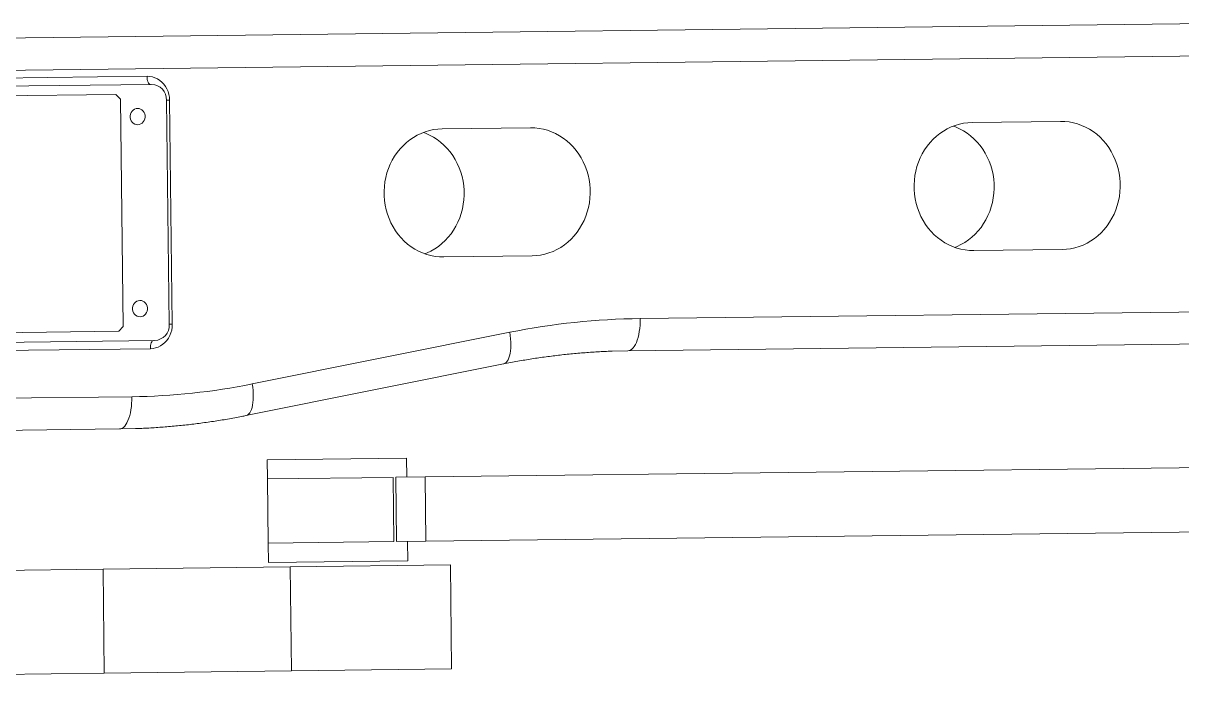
# Model space of a CAD drawing. Header units: millimetres. Extents: x 419 to 13500, y 498 to 10404.
# Drawn here: x 5860 to 6583, y 8888 to 9298 of the extents above; entities that cross this region are included whole.
import ezdxf

# ---------------------------------------------------------------- set-up
doc = ezdxf.new("R2010")
doc.units = ezdxf.units.MM
doc.header["$LTSCALE"] = 50

msp = doc.modelspace()

# ---------------------------------------------------------------- linework, layer by layer
at = {"color": 7, "linetype": 'Continuous', "lineweight": 15}
for p, q in [((5758.26, 9287.54), (6621.58, 9297.97)), ((6629.72, 9278), (5766.4, 9267.57)), ((5778.86, 9262.88), (5936.98, 9264.79)), ((5917.53, 9253.48), (5779.64, 9251.81)), ((5939.84, 9259.75), (5781.72, 9257.83)), ((5920.32, 9250.51), (5917.53, 9253.48)), ((5922.04, 9108.52), (5920.32, 9250.51)), ((5950.84, 9109.87), (5949.15, 9249.86)), ((5951.02, 9249.88), (5952.72, 9109.89)), ((6176.41, 9232.6), (6121.26, 9231.94)), ((6121.26, 9231.94), (6176.41, 9232.6)), ((6507.35, 9236.6), (6452.19, 9235.94)), ((6452.19, 9235.94), (6507.35, 9236.6)), ((6122.22, 9151.94), (6177.38, 9152.61)), ((6453.16, 9155.94), (6508.31, 9156.61)), ((6244.92, 9113.49), (6631.66, 9118.16)), ((5919.32, 9105.49), (5922.04, 9108.52)), ((5781.43, 9103.82), (5919.32, 9105.49)), ((6002.65, 9072.59), (6163.48, 9104.88)), ((5939.04, 9094.64), (5780.92, 9092.73)), ((5783.66, 9097.85), (5941.77, 9099.76)), ((6624.01, 9098), (6237.27, 9093.33)), ((5998.7, 9052.82), (6159.54, 9085.12)), ((5768.88, 9062.73), (5927.49, 9064.65)), ((5919.84, 9044.49), (5761.22, 9042.57)), ((6099.06, 9026.33), (6012.07, 9025.28)), ((6012.07, 9025.28), (6012.21, 9013.34)), ((6099.2, 9014.4), (6099.06, 9026.33)), ((7282.39, 9028.7), (6110.53, 9014.53)), ((6090.67, 9014.29), (6012.21, 9013.34)), ((6090.67, 9014.29), (6091.15, 8974.16)), ((6110.53, 9014.53), (6092.22, 9014.31)), ((6092.71, 8974.18), (6092.22, 9014.31)), ((6111.01, 8974.4), (6110.53, 9014.53)), ((6012.21, 9013.34), (6012.69, 8973.22)), ((7282.88, 8988.57), (6111.01, 8974.4)), ((6091.15, 8974.16), (6012.69, 8973.22)), ((6012.7, 8973.22), (6012.84, 8961.02)), ((6111.01, 8974.4), (6092.71, 8974.18)), ((6099.84, 8962.08), (6099.69, 8974.27)), ((5909.51, 8956.98), (5565.66, 8952.82)), ((6026.4, 8958.39), (5909.51, 8956.98)), ((5909.51, 8956.98), (5910.3, 8891.96)), ((6099.84, 8962.08), (6012.84, 8961.02)), ((6126.37, 8959.6), (6026.4, 8958.39)), ((6026.4, 8958.39), (6027.18, 8893.37)), ((6127.15, 8894.58), (6126.37, 8959.6)), ((5910.3, 8891.96), (5566.44, 8887.8)), ((6027.18, 8893.37), (5910.3, 8891.96)), ((6127.15, 8894.58), (6027.18, 8893.37))]:
    msp.add_line(p, q, dxfattribs=at)
at = {"color": 8, "linetype": 'Continuous', "lineweight": 15}
msp.add_line((5952.72, 9109.89), (5950.84, 9109.87), dxfattribs=at)
at = {"color": 7, "linetype": 'Continuous', "lineweight": 15, "flags": 128}
for points in [[(5936.98, 9264.79), (5938.65, 9264.7), (5940.3, 9264.39), (5941.91, 9263.87), (5943.44, 9263.14), (5944.89, 9262.22), (5946.22, 9261.11), (5947.42, 9259.84), (5948.47, 9258.42), (5949.35, 9256.87), (5950.06, 9255.22), (5950.58, 9253.48), (5950.9, 9251.7), (5951.02, 9249.88)], [(5936.98, 9264.79), (5937.03, 9263.8), (5937.15, 9262.85), (5937.35, 9261.97), (5937.61, 9261.21), (5937.92, 9260.58), (5938.27, 9260.11), (5938.65, 9259.83), (5939.04, 9259.74)], [(5931.18, 9234.54), (5932.15, 9234.66), (5933.08, 9235), (5933.92, 9235.55), (5934.64, 9236.27), (5935.21, 9237.14), (5935.6, 9238.12), (5935.79, 9239.16), (5935.77, 9240.23), (5935.56, 9241.27), (5935.15, 9242.24), (5934.56, 9243.09), (5933.82, 9243.8), (5932.97, 9244.32), (5932.03, 9244.64), (5931.06, 9244.74), (5930.08, 9244.61), (5929.15, 9244.27), (5928.31, 9243.73), (5927.59, 9243.01), (5927.03, 9242.14), (5926.64, 9241.16), (5926.45, 9240.12), (5926.46, 9239.05), (5926.68, 9238.01), (5927.09, 9237.04), (5927.67, 9236.18), (5928.41, 9235.48), (5929.27, 9234.96), (5930.2, 9234.64), (5931.18, 9234.54)], [(6121.26, 9231.94), (6118.57, 9231.8), (6115.91, 9231.45), (6113.27, 9230.88), (6110.68, 9230.11), (6108.15, 9229.14), (6105.69, 9227.97), (6103.32, 9226.6), (6101.05, 9225.05), (6098.88, 9223.33), (6096.84, 9221.43), (6094.93, 9219.38), (6093.17, 9217.18), (6091.55, 9214.85), (6090.1, 9212.4), (6088.82, 9209.83), (6087.71, 9207.17), (6086.78, 9204.43), (6086.04, 9201.63), (6085.49, 9198.77), (6085.14, 9195.87), (6084.98, 9192.96), (6085.01, 9190.03), (6085.24, 9187.12), (6085.67, 9184.24), (6086.29, 9181.39), (6087.09, 9178.6), (6088.09, 9175.89), (6089.26, 9173.26), (6090.6, 9170.72), (6092.12, 9168.31), (6093.79, 9166.01), (6095.6, 9163.86), (6097.56, 9161.85), (6099.65, 9160.01), (6101.85, 9158.34), (6104.17, 9156.84), (6106.57, 9155.54), (6109.06, 9154.42), (6111.61, 9153.51), (6114.22, 9152.8), (6116.86, 9152.3), (6119.54, 9152.02), (6122.22, 9151.94)], [(6177.38, 9152.61), (6180.06, 9152.75), (6182.73, 9153.1), (6185.36, 9153.66), (6187.95, 9154.43), (6190.48, 9155.41), (6192.94, 9156.58), (6195.31, 9157.94), (6197.59, 9159.49), (6199.75, 9161.22), (6201.79, 9163.11), (6203.7, 9165.17), (6205.47, 9167.36), (6207.08, 9169.69), (6208.53, 9172.15), (6209.82, 9174.71), (6210.93, 9177.37), (6211.85, 9180.11), (6212.59, 9182.92), (6213.14, 9185.78), (6213.5, 9188.67), (6213.66, 9191.59), (6213.62, 9194.51), (6213.39, 9197.42), (6212.97, 9200.31), (6212.35, 9203.15), (6211.54, 9205.94), (6210.55, 9208.66), (6209.38, 9211.29), (6208.03, 9213.82), (6206.52, 9216.24), (6204.85, 9218.53), (6203.03, 9220.69), (6201.07, 9222.69), (6198.99, 9224.54), (6196.78, 9226.21), (6194.47, 9227.7), (6192.07, 9229.01), (6189.58, 9230.12), (6187.03, 9231.04), (6184.42, 9231.74), (6181.77, 9232.24), (6179.1, 9232.53), (6176.41, 9232.6)], [(6452.19, 9235.94), (6449.51, 9235.8), (6446.84, 9235.45), (6444.21, 9234.88), (6441.62, 9234.11), (6439.09, 9233.14), (6436.63, 9231.97), (6434.26, 9230.6), (6431.98, 9229.05), (6429.82, 9227.33), (6427.78, 9225.43), (6425.87, 9223.38), (6424.1, 9221.18), (6422.49, 9218.85), (6421.04, 9216.4), (6419.75, 9213.83), (6418.64, 9211.17), (6417.72, 9208.43), (6416.98, 9205.63), (6416.43, 9202.77), (6416.07, 9199.87), (6415.91, 9196.96), (6415.95, 9194.03), (6416.18, 9191.12), (6416.6, 9188.24), (6417.22, 9185.39), (6418.03, 9182.61), (6419.02, 9179.89), (6420.19, 9177.26), (6421.54, 9174.72), (6423.05, 9172.31), (6424.72, 9170.01), (6426.54, 9167.86), (6428.5, 9165.85), (6430.58, 9164.01), (6432.79, 9162.34), (6435.1, 9160.84), (6437.51, 9159.54), (6439.99, 9158.42), (6442.54, 9157.51), (6445.15, 9156.8), (6447.8, 9156.3), (6450.47, 9156.02), (6453.16, 9155.94)], [(6440.45, 9233.69), (6441.83, 9233.17), (6444.31, 9232.06), (6446.72, 9230.75), (6449.03, 9229.26), (6451.23, 9227.58), (6453.32, 9225.74), (6455.28, 9223.74), (6457.1, 9221.58), (6458.77, 9219.29), (6460.28, 9216.87), (6461.62, 9214.34), (6462.79, 9211.71), (6463.79, 9208.99), (6464.59, 9206.2), (6465.21, 9203.36), (6465.64, 9200.47), (6465.87, 9197.56), (6465.91, 9194.64), (6465.74, 9191.72), (6465.39, 9188.83), (6464.84, 9185.97), (6464.1, 9183.16), (6463.17, 9180.42), (6462.06, 9177.76), (6460.78, 9175.2), (6459.33, 9172.74), (6457.71, 9170.41), (6455.95, 9168.21), (6454.04, 9166.16), (6452, 9164.27), (6449.83, 9162.54), (6447.56, 9160.99), (6445.19, 9159.63), (6442.73, 9158.46), (6441.37, 9157.9)], [(6508.31, 9156.61), (6511, 9156.75), (6513.66, 9157.1), (6516.3, 9157.66), (6518.89, 9158.43), (6521.42, 9159.41), (6523.88, 9160.58), (6526.25, 9161.94), (6528.52, 9163.49), (6530.69, 9165.22), (6532.73, 9167.11), (6534.64, 9169.17), (6536.4, 9171.36), (6538.02, 9173.7), (6539.47, 9176.15), (6540.75, 9178.71), (6541.86, 9181.37), (6542.79, 9184.11), (6543.53, 9186.92), (6544.08, 9189.78), (6544.43, 9192.67), (6544.6, 9195.59), (6544.56, 9198.51), (6544.33, 9201.42), (6543.9, 9204.31), (6543.28, 9207.15), (6542.48, 9209.94), (6541.48, 9212.66), (6540.31, 9215.29), (6538.97, 9217.82), (6537.46, 9220.24), (6535.79, 9222.53), (6533.97, 9224.69), (6532.01, 9226.69), (6529.92, 9228.54), (6527.72, 9230.21), (6525.41, 9231.7), (6523, 9233.01), (6520.52, 9234.12), (6517.96, 9235.04), (6515.35, 9235.74), (6512.71, 9236.24), (6510.03, 9236.53), (6507.35, 9236.6)], [(6109.51, 9229.69), (6110.89, 9229.17), (6113.38, 9228.06), (6115.78, 9226.75), (6118.09, 9225.26), (6120.3, 9223.58), (6122.38, 9221.74), (6124.34, 9219.74), (6126.16, 9217.58), (6127.83, 9215.29), (6129.34, 9212.87), (6130.69, 9210.34), (6131.86, 9207.71), (6132.85, 9204.99), (6133.66, 9202.2), (6134.28, 9199.36), (6134.7, 9196.47), (6134.93, 9193.56), (6134.97, 9190.64), (6134.81, 9187.72), (6134.45, 9184.83), (6133.9, 9181.97), (6133.16, 9179.16), (6132.24, 9176.42), (6131.13, 9173.76), (6129.84, 9171.2), (6128.39, 9168.74), (6126.78, 9166.41), (6125.01, 9164.21), (6123.1, 9162.16), (6121.06, 9160.27), (6118.9, 9158.54), (6116.62, 9156.99), (6114.25, 9155.63), (6111.79, 9154.46), (6110.43, 9153.9)], [(5932.63, 9114.55), (5933.6, 9114.67), (5934.53, 9115.01), (5935.37, 9115.55), (5936.09, 9116.28), (5936.66, 9117.15), (5937.05, 9118.13), (5937.24, 9119.17), (5937.22, 9120.24), (5937.01, 9121.28), (5936.6, 9122.25), (5936.01, 9123.1), (5935.27, 9123.81), (5934.42, 9124.33), (5933.48, 9124.65), (5932.51, 9124.75), (5931.53, 9124.62), (5930.6, 9124.28), (5929.76, 9123.74), (5929.04, 9123.02), (5928.48, 9122.15), (5928.09, 9121.17), (5927.9, 9120.12), (5927.91, 9119.06), (5928.13, 9118.02), (5928.54, 9117.05), (5929.13, 9116.19), (5929.86, 9115.49), (5930.72, 9114.97), (5931.65, 9114.65), (5932.63, 9114.55)], [(5952.72, 9109.89), (5952.64, 9108.07), (5952.36, 9106.28), (5951.88, 9104.53), (5951.21, 9102.86), (5950.37, 9101.29), (5949.35, 9099.85), (5948.18, 9098.55), (5946.88, 9097.41), (5945.46, 9096.45), (5943.94, 9095.68), (5942.35, 9095.12), (5940.71, 9094.77), (5939.04, 9094.64)], [(6237.27, 9093.33), (6238.09, 9093.45), (6238.91, 9093.79), (6239.7, 9094.34), (6240.46, 9095.1), (6241.18, 9096.06), (6241.86, 9097.22), (6242.49, 9098.55), (6243.06, 9100.04), (6243.56, 9101.68), (6243.99, 9103.44), (6244.34, 9105.32), (6244.61, 9107.28), (6244.8, 9109.31), (6244.9, 9111.39), (6244.92, 9113.49)], [(5939.04, 9094.64), (5939.06, 9095.63), (5939.16, 9096.59), (5939.34, 9097.47), (5939.58, 9098.24), (5939.87, 9098.88), (5940.21, 9099.35), (5940.58, 9099.64), (5940.97, 9099.75)], [(6237.27, 9093.33), (6227.43, 9093.09), (6227.22, 9093.09)], [(5927.49, 9064.65), (5927.47, 9062.55), (5927.37, 9060.47), (5927.18, 9058.44), (5926.91, 9056.48), (5926.56, 9054.6), (5926.13, 9052.84), (5925.63, 9051.2), (5925.06, 9049.71), (5924.43, 9048.38), (5923.75, 9047.22), (5923.03, 9046.26), (5922.27, 9045.5), (5921.48, 9044.95), (5920.66, 9044.61), (5919.84, 9044.49)], [(5930.33, 9044.74), (5929.68, 9044.72), (5919.84, 9044.49)]]:
    msp.add_lwpolyline(points, dxfattribs=at)
at = {"color": 8, "linetype": 'Continuous', "lineweight": 15, "flags": 128}
for points in [[(5951.02, 9249.88), (5950.15, 9249.87), (5949.39, 9249.86), (5949.15, 9249.86)], [(6159.54, 9085.12), (6159.78, 9085.17), (6160.54, 9085.51), (6161.25, 9086.05), (6161.89, 9086.8), (6162.47, 9087.75), (6162.97, 9088.88), (6163.39, 9090.19), (6163.72, 9091.66), (6163.96, 9093.27), (6164.12, 9095.01), (6164.18, 9096.85), (6164.14, 9098.78), (6164.01, 9100.78), (6163.79, 9102.82), (6163.48, 9104.88)], [(5998.7, 9052.82), (5998.94, 9052.88), (5999.71, 9053.21), (6000.41, 9053.75), (6001.06, 9054.5), (6001.63, 9055.45), (6002.13, 9056.58), (6002.55, 9057.89), (6002.88, 9059.36), (6003.13, 9060.97), (6003.28, 9062.71), (6003.34, 9064.55), (6003.31, 9066.49), (6003.18, 9068.48), (6002.96, 9070.52), (6002.65, 9072.59)]]:
    msp.add_lwpolyline(points, dxfattribs=at)
at = {"color": 7, "linetype": 'Continuous', "lineweight": 15}
for centre, radius, start, end in [((5939.53, 9250.13), 9.62, 358.38717, 88.18479), ((5941.24, 9109.36), 9.62, 273.2005, 2.99806), ((6250.29, 8672.92), 440.6, 90.69828, 101.3631), ((5922.54, 9471.22), 406.6, 270.69828, 281.3631)]:
    msp.add_arc(centre, radius, start, end, dxfattribs=at)
for points, knots in [([(6159.54, 9085.12), (6161.04, 9085.41), (6165.47, 9086.29), (6172.84, 9087.6), (6181.67, 9088.98), (6190.52, 9090.18), (6199.38, 9091.19), (6208.27, 9092.01), (6217.17, 9092.62), (6223.51, 9092.98), (6226.89, 9093.07), (6227.3, 9093.08)], [0, 0, 0, 0, 0.067214, 0.197897, 0.328585, 0.459281, 0.589983, 0.72069, 0.851401, 0.982115, 1, 1, 1, 1]), ([(5930.4, 9044.77), (5931.49, 9044.8), (5935.57, 9044.93), (5942.63, 9045.35), (5951.6, 9046.03), (5960.54, 9046.9), (5969.47, 9047.96), (5978.38, 9049.21), (5987.26, 9050.65), (5994.03, 9051.89), (5997.84, 9052.65), (5998.7, 9052.82)], [0, 0, 0, 0, 0.047395, 0.178002, 0.30861, 0.43922, 0.569832, 0.700447, 0.831066, 0.961689, 1, 1, 1, 1])]:
    msp.add_open_spline(points, degree=3, knots=knots, dxfattribs=at)

doc.saveas('drawing.dxf')
